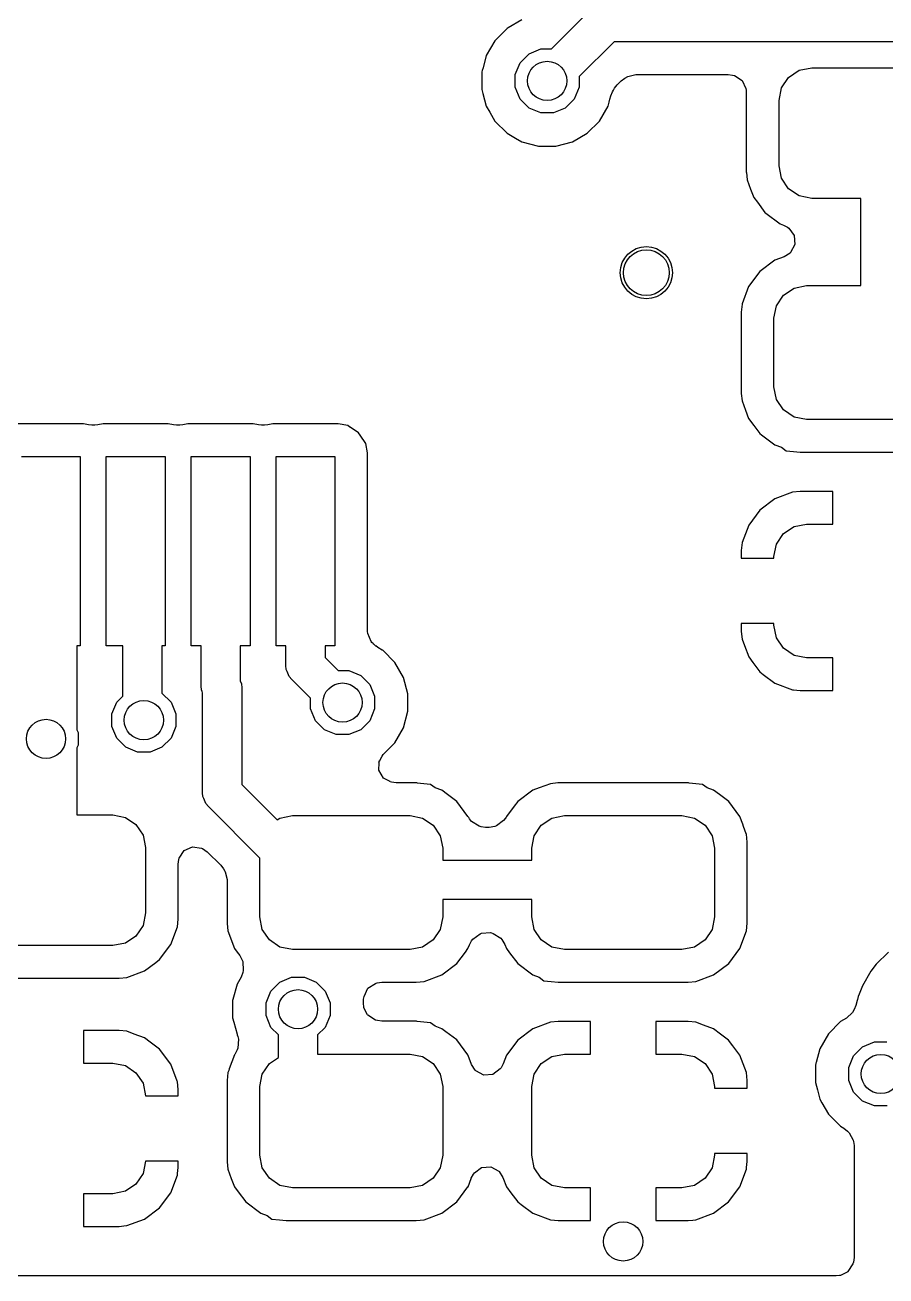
# Model space of a CAD drawing. Header units: inches. Extents: x 0.01 to 5.35, y 0.01 to 3.37.
# Drawn here: x 3.3303 to 3.5898, y 2.2255 to 2.6025 of the extents above; entities that cross this region are included whole.
import ezdxf

# ---------------------------------------------------------------- set-up
doc = ezdxf.new("R2010")
doc.units = ezdxf.units.IN
doc.header["$MEASUREMENT"] = 0
doc.layers.add('BLACK', color=250, linetype='CONTINUOUS')

msp = doc.modelspace()

# ---------------------------------------------------------------- linework, layer by layer
at = {"layer": 'BLACK', "linetype": 'CONTINUOUS'}
for p, q in [((3.48894, 2.59532), (3.50118, 2.60756)), ((3.48003, 2.60403), (3.47589, 2.60164)), ((3.47554, 2.60144), (3.47187, 2.59777)), ((3.47589, 2.60164), (3.47554, 2.60144)), ((3.47554, 2.60144), (3.47554, 2.60144)), ((3.47187, 2.59777), (3.46928, 2.59328)), ((3.47187, 2.59777), (3.47187, 2.59777)), ((3.47187, 2.59777), (3.47187, 2.59777)), ((3.48217, 2.59385), (3.48572, 2.59532)), ((3.48572, 2.59532), (3.48894, 2.59532)), ((3.5078, 2.59748), (3.49729, 2.58697)), ((3.65315, 2.59748), (3.5078, 2.59748)), ((3.46928, 2.59328), (3.4683, 2.58962)), ((3.47798, 2.58759), (3.47945, 2.59114)), ((3.47945, 2.59114), (3.48217, 2.59385)), ((3.46796, 2.58836), (3.46793, 2.58826)), ((3.46793, 2.58826), (3.46793, 2.58308)), ((3.46808, 2.58881), (3.46796, 2.58836)), ((3.4683, 2.58962), (3.46808, 2.58881)), ((3.47798, 2.58375), (3.47798, 2.58759)), ((3.49729, 2.58697), (3.49729, 2.58375)), ((3.51107, 2.58652), (3.51198, 2.58702)), ((3.51198, 2.58702), (3.51432, 2.58762)), ((3.51432, 2.58762), (3.54216, 2.58762)), ((3.54216, 2.58762), (3.54354, 2.58742)), ((3.54354, 2.58742), (3.54409, 2.58726)), ((3.54409, 2.58726), (3.5464, 2.58577)), ((3.55827, 2.58353), (3.5604, 2.58672)), ((3.5604, 2.58672), (3.5636, 2.58886)), ((3.5636, 2.58886), (3.56736, 2.58961)), ((3.56736, 2.58961), (3.60476, 2.58961)), ((3.46793, 2.58308), (3.46793, 2.58308)), ((3.46793, 2.58308), (3.46793, 2.58308)), ((3.46793, 2.58308), (3.46793, 2.58308)), ((3.46793, 2.58308), (3.46826, 2.58184)), ((3.47945, 2.5802), (3.47798, 2.58375)), ((3.49729, 2.58375), (3.49582, 2.5802)), ((3.50733, 2.58237), (3.50761, 2.58286)), ((3.50761, 2.58286), (3.50795, 2.58344)), ((3.50795, 2.58344), (3.50872, 2.58445)), ((3.50872, 2.58445), (3.50875, 2.58448)), ((3.50875, 2.58448), (3.50996, 2.58569)), ((3.50996, 2.58569), (3.51107, 2.58652)), ((3.5464, 2.58577), (3.54753, 2.58336)), ((3.54753, 2.58336), (3.54761, 2.58286)), ((3.54761, 2.58286), (3.54764, 2.58178)), ((3.55752, 2.57976), (3.55827, 2.58353)), ((3.46826, 2.58184), (3.46928, 2.57806)), ((3.48217, 2.57749), (3.47945, 2.5802)), ((3.49582, 2.5802), (3.49311, 2.57749)), ((3.5061, 2.57845), (3.50632, 2.57924)), ((3.50632, 2.57924), (3.50655, 2.58012)), ((3.50655, 2.58012), (3.50684, 2.58119)), ((3.50684, 2.58119), (3.50733, 2.58237)), ((3.54764, 2.58178), (3.54766, 2.58178)), ((3.54766, 2.58178), (3.54766, 2.58165)), ((3.54766, 2.58165), (3.54766, 2.55819)), ((3.55752, 2.56008), (3.55752, 2.57976)), ((3.46928, 2.57806), (3.47034, 2.57622)), ((3.47034, 2.57622), (3.47187, 2.57357)), ((3.48572, 2.57602), (3.48217, 2.57749)), ((3.48956, 2.57602), (3.48572, 2.57602)), ((3.49311, 2.57749), (3.48956, 2.57602)), ((3.50341, 2.57357), (3.506, 2.57806)), ((3.506, 2.57806), (3.5061, 2.57845)), ((3.47187, 2.57357), (3.47554, 2.5699)), ((3.49974, 2.5699), (3.50341, 2.57357)), ((3.47554, 2.5699), (3.47813, 2.5684)), ((3.47813, 2.5684), (3.48, 2.56733)), ((3.49524, 2.56731), (3.49974, 2.5699)), ((3.48, 2.56733), (3.48003, 2.56731)), ((3.48003, 2.56731), (3.48504, 2.56596)), ((3.48504, 2.56596), (3.48504, 2.56596)), ((3.48504, 2.56596), (3.49023, 2.56596)), ((3.49023, 2.56596), (3.49524, 2.56731)), ((3.49023, 2.56596), (3.49023, 2.56596)), ((3.54766, 2.55819), (3.54766, 2.55812)), ((3.54766, 2.55812), (3.54767, 2.55805)), ((3.54767, 2.55805), (3.54791, 2.55585)), ((3.55827, 2.55631), (3.55752, 2.56008)), ((3.54791, 2.55585), (3.54897, 2.553)), ((3.54897, 2.553), (3.54989, 2.55054)), ((3.5604, 2.55312), (3.55827, 2.55631)), ((3.5636, 2.55099), (3.5604, 2.55312)), ((3.54989, 2.55054), (3.54989, 2.55054)), ((3.54989, 2.55054), (3.55099, 2.54907)), ((3.55099, 2.54907), (3.55329, 2.546)), ((3.56736, 2.55024), (3.5636, 2.55099)), ((3.58213, 2.55024), (3.56736, 2.55024)), ((3.58213, 2.52396), (3.58213, 2.55024)), ((3.55329, 2.546), (3.55329, 2.546)), ((3.55329, 2.546), (3.55352, 2.54582)), ((3.55352, 2.54582), (3.55782, 2.54261)), ((3.55782, 2.54261), (3.55782, 2.54261)), ((3.55782, 2.54261), (3.5589, 2.5422)), ((3.5589, 2.5422), (3.56012, 2.54154)), ((3.56012, 2.54154), (3.56048, 2.54127)), ((3.56048, 2.54127), (3.56212, 2.53907)), ((3.56212, 2.53907), (3.56232, 2.53633)), ((3.561, 2.53391), (3.56086, 2.53377)), ((3.56232, 2.53633), (3.561, 2.53391)), ((3.561, 2.53391), (3.561, 2.53391)), ((3.55629, 2.53159), (3.55175, 2.52819)), ((3.55911, 2.53264), (3.55629, 2.53159)), ((3.55629, 2.53159), (3.55629, 2.53159)), ((3.55629, 2.53159), (3.55629, 2.53159)), ((3.56086, 2.53377), (3.55911, 2.53264)), ((3.55175, 2.52819), (3.54835, 2.52366)), ((3.55175, 2.52819), (3.55175, 2.52819)), ((3.54835, 2.52366), (3.54642, 2.51848)), ((3.54835, 2.52366), (3.54835, 2.52366)), ((3.54835, 2.52366), (3.54835, 2.52366)), ((3.55887, 2.52108), (3.56206, 2.52321)), ((3.56206, 2.52321), (3.56583, 2.52396)), ((3.56583, 2.52396), (3.58213, 2.52396)), ((3.55673, 2.51788), (3.55887, 2.52108)), ((3.54637, 2.51835), (3.54612, 2.516)), ((3.54612, 2.516), (3.54612, 2.516)), ((3.54612, 2.516), (3.54612, 2.49156)), ((3.54642, 2.51848), (3.54637, 2.51835)), ((3.54637, 2.51835), (3.54637, 2.51835)), ((3.54642, 2.51848), (3.54642, 2.51848)), ((3.55598, 2.51412), (3.55673, 2.51788)), ((3.55598, 2.49345), (3.55598, 2.51412)), ((3.55673, 2.48968), (3.55598, 2.49345)), ((3.54612, 2.49156), (3.54613, 2.49149)), ((3.54613, 2.49149), (3.54614, 2.49142)), ((3.54614, 2.49142), (3.54637, 2.48922)), ((3.54637, 2.48922), (3.54742, 2.48642)), ((3.55887, 2.48649), (3.55673, 2.48968)), ((3.54742, 2.48642), (3.54835, 2.48391)), ((3.56206, 2.48436), (3.55887, 2.48649)), ((3.34786, 2.48234), (3.3282, 2.48234)), ((3.3494, 2.48204), (3.34786, 2.48234)), ((3.35036, 2.48194), (3.3494, 2.48204)), ((3.3513, 2.48194), (3.35036, 2.48194)), ((3.35225, 2.48204), (3.3513, 2.48194)), ((3.35379, 2.48234), (3.35225, 2.48204)), ((3.37345, 2.48234), (3.35379, 2.48234)), ((3.37499, 2.48204), (3.37345, 2.48234)), ((3.37595, 2.48194), (3.37499, 2.48204)), ((3.37689, 2.48194), (3.37595, 2.48194)), ((3.37784, 2.48204), (3.37689, 2.48194)), ((3.37938, 2.48234), (3.37784, 2.48204)), ((3.39904, 2.48234), (3.37938, 2.48234)), ((3.40058, 2.48204), (3.39904, 2.48234)), ((3.40154, 2.48194), (3.40058, 2.48204)), ((3.40248, 2.48194), (3.40154, 2.48194)), ((3.40343, 2.48204), (3.40248, 2.48194)), ((3.40497, 2.48234), (3.40343, 2.48204)), ((3.42463, 2.48234), (3.40497, 2.48234)), ((3.42751, 2.48177), (3.42463, 2.48234)), ((3.42463, 2.48234), (3.42463, 2.48234)), ((3.42463, 2.48234), (3.42463, 2.48234)), ((3.4282, 2.48131), (3.42751, 2.48177)), ((3.42751, 2.48177), (3.42751, 2.48177)), ((3.42751, 2.48177), (3.42751, 2.48177)), ((3.42751, 2.48177), (3.42751, 2.48177)), ((3.42751, 2.48177), (3.42751, 2.48177)), ((3.42821, 2.48131), (3.4282, 2.48131)), ((3.43077, 2.47959), (3.42821, 2.48131)), ((3.54835, 2.48391), (3.54835, 2.48391)), ((3.54835, 2.48391), (3.54995, 2.48177)), ((3.54995, 2.48177), (3.55175, 2.47937)), ((3.56583, 2.48361), (3.56206, 2.48436)), ((3.60126, 2.48361), (3.56583, 2.48361)), ((3.43126, 2.47886), (3.43077, 2.47959)), ((3.43077, 2.47959), (3.43077, 2.47959)), ((3.43077, 2.47959), (3.43077, 2.47959)), ((3.43295, 2.47633), (3.43126, 2.47886)), ((3.55175, 2.47937), (3.55175, 2.47937)), ((3.55175, 2.47937), (3.55225, 2.479)), ((3.55225, 2.479), (3.55629, 2.47598)), ((3.43351, 2.47354), (3.43295, 2.47633)), ((3.43295, 2.47633), (3.43295, 2.47633)), ((3.43295, 2.47633), (3.43295, 2.47633)), ((3.43295, 2.47633), (3.43295, 2.47633)), ((3.43295, 2.47633), (3.43295, 2.47633)), ((3.43295, 2.47633), (3.43295, 2.47633)), ((3.43352, 2.47346), (3.43351, 2.47354)), ((3.55629, 2.47598), (3.55629, 2.47598)), ((3.55629, 2.47598), (3.55823, 2.47525)), ((3.55823, 2.47525), (3.55963, 2.47421)), ((3.55963, 2.47421), (3.56187, 2.47397)), ((3.56187, 2.47397), (3.56187, 2.47397)), ((3.56187, 2.47397), (3.56187, 2.47397)), ((3.56187, 2.47397), (3.56394, 2.47374)), ((3.56394, 2.47374), (3.60314, 2.47374)), ((3.32917, 2.47248), (3.34689, 2.47248)), ((3.34689, 2.47248), (3.34689, 2.41539)), ((3.35476, 2.41539), (3.35476, 2.47248)), ((3.35476, 2.47248), (3.37248, 2.47248)), ((3.37248, 2.47248), (3.37248, 2.41539)), ((3.38035, 2.41539), (3.38035, 2.47248)), ((3.38035, 2.47248), (3.39807, 2.47248)), ((3.39807, 2.47248), (3.39807, 2.41539)), ((3.40594, 2.41539), (3.40594, 2.47248)), ((3.40594, 2.47248), (3.42366, 2.47248)), ((3.42366, 2.47248), (3.42366, 2.41539)), ((3.43352, 2.44415), (3.43352, 2.47346)), ((3.5563, 2.45972), (3.55176, 2.45633)), ((3.5616, 2.4617), (3.5563, 2.45972)), ((3.5563, 2.45972), (3.5563, 2.45972)), ((3.56394, 2.46195), (3.5616, 2.4617)), ((3.5616, 2.4617), (3.5616, 2.4617)), ((3.5737, 2.46195), (3.56394, 2.46195)), ((3.5737, 2.45211), (3.5737, 2.46195)), ((3.55176, 2.45633), (3.54837, 2.4518)), ((3.55176, 2.45633), (3.55176, 2.45633)), ((3.54837, 2.4518), (3.54639, 2.4465)), ((3.54837, 2.4518), (3.54837, 2.4518)), ((3.55887, 2.44923), (3.56206, 2.45136)), ((3.56206, 2.45136), (3.56583, 2.45211)), ((3.56583, 2.45211), (3.5737, 2.45211)), ((3.55673, 2.44603), (3.55887, 2.44923)), ((3.43352, 2.41984), (3.43352, 2.44415)), ((3.54639, 2.44649), (3.54614, 2.44415)), ((3.54614, 2.44415), (3.54614, 2.44178)), ((3.54614, 2.44415), (3.54614, 2.44415)), ((3.54639, 2.4465), (3.54639, 2.44649)), ((3.55598, 2.44227), (3.55673, 2.44603)), ((3.54614, 2.44178), (3.55598, 2.44178)), ((3.55598, 2.44178), (3.55598, 2.44227)), ((3.55598, 2.42209), (3.54614, 2.42209)), ((3.54614, 2.42209), (3.54614, 2.41971)), ((3.55598, 2.4216), (3.55598, 2.42209)), ((3.55673, 2.41783), (3.55598, 2.4216)), ((3.43353, 2.41971), (3.43352, 2.41984)), ((3.43357, 2.41914), (3.43353, 2.41971)), ((3.43358, 2.41907), (3.43357, 2.41914)), ((3.43458, 2.41674), (3.43358, 2.41907)), ((3.54614, 2.41971), (3.54639, 2.41737)), ((3.54639, 2.41737), (3.54639, 2.41737)), ((3.54639, 2.41737), (3.54711, 2.41546)), ((3.55887, 2.41464), (3.55673, 2.41783)), ((3.34689, 2.41539), (3.34591, 2.41539)), ((3.34591, 2.41539), (3.34591, 2.39007)), ((3.35969, 2.41539), (3.35476, 2.41539)), ((3.35969, 2.40025), (3.35969, 2.41539)), ((3.37248, 2.41539), (3.3715, 2.41539)), ((3.3715, 2.41539), (3.3715, 2.40119)), ((3.38331, 2.41539), (3.38035, 2.41539)), ((3.38331, 2.40325), (3.38331, 2.41539)), ((3.39807, 2.41539), (3.39512, 2.41539)), ((3.39512, 2.41539), (3.39512, 2.40482)), ((3.4089, 2.41539), (3.40594, 2.41539)), ((3.4089, 2.40945), (3.4089, 2.41539)), ((3.42366, 2.41539), (3.42071, 2.41539)), ((3.42071, 2.41539), (3.42071, 2.41189)), ((3.43483, 2.41642), (3.43458, 2.41674)), ((3.43533, 2.41595), (3.43483, 2.41642)), ((3.43532, 2.41594), (3.43533, 2.41595)), ((3.43548, 2.41577), (3.43532, 2.41594)), ((3.43568, 2.41561), (3.43548, 2.41577)), ((3.43584, 2.41546), (3.43568, 2.41561)), ((3.43602, 2.41533), (3.43584, 2.41546)), ((3.43657, 2.41491), (3.43602, 2.41534)), ((3.43602, 2.41534), (3.43602, 2.41533)), ((3.43794, 2.41412), (3.43657, 2.41491)), ((3.43807, 2.41405), (3.43794, 2.41412)), ((3.44173, 2.41038), (3.43807, 2.41405)), ((3.43807, 2.41405), (3.43807, 2.41405)), ((3.54711, 2.41546), (3.54837, 2.41207)), ((3.56206, 2.41251), (3.55887, 2.41464)), ((3.40901, 2.40829), (3.4089, 2.40945)), ((3.42071, 2.41189), (3.42467, 2.40794)), ((3.44433, 2.40589), (3.44173, 2.41038)), ((3.54837, 2.41207), (3.54837, 2.41207)), ((3.54837, 2.41207), (3.54963, 2.41038)), ((3.54963, 2.41038), (3.55176, 2.40754)), ((3.56583, 2.41176), (3.56206, 2.41251)), ((3.5737, 2.41176), (3.56583, 2.41176)), ((3.5737, 2.40191), (3.5737, 2.41176)), ((3.40927, 2.40768), (3.40901, 2.40829)), ((3.40989, 2.40616), (3.40927, 2.40768)), ((3.41063, 2.40527), (3.40989, 2.40616)), ((3.42467, 2.40794), (3.42789, 2.40794)), ((3.42789, 2.40794), (3.43144, 2.40647)), ((3.43144, 2.40647), (3.43415, 2.40375)), ((3.44567, 2.40088), (3.44433, 2.40589)), ((3.55176, 2.40754), (3.55176, 2.40754)), ((3.55176, 2.40754), (3.55276, 2.40679)), ((3.55276, 2.40679), (3.5563, 2.40414)), ((3.38342, 2.4021), (3.38331, 2.40325)), ((3.38362, 2.40162), (3.38342, 2.4021)), ((3.39512, 2.40482), (3.39549, 2.40392)), ((3.39549, 2.40392), (3.3956, 2.40277)), ((3.3956, 2.40277), (3.3956, 2.37356)), ((3.41631, 2.39958), (3.41063, 2.40527)), ((3.43415, 2.40375), (3.43562, 2.4002)), ((3.5563, 2.40414), (3.5563, 2.40414)), ((3.5563, 2.40414), (3.5616, 2.40217)), ((3.5616, 2.40217), (3.5616, 2.40217)), ((3.5616, 2.40217), (3.56187, 2.40214)), ((3.56187, 2.40214), (3.56394, 2.40191)), ((3.56394, 2.40191), (3.56394, 2.40191)), ((3.56394, 2.40191), (3.56394, 2.40191)), ((3.56394, 2.40191), (3.5737, 2.40191)), ((3.35642, 2.3949), (3.35789, 2.39845)), ((3.35789, 2.39845), (3.35969, 2.40025)), ((3.3715, 2.40119), (3.37154, 2.40117)), ((3.37154, 2.40117), (3.37426, 2.39845)), ((3.37426, 2.39845), (3.37573, 2.3949)), ((3.38379, 2.4012), (3.38362, 2.40162)), ((3.38379, 2.37111), (3.38379, 2.4012)), ((3.41631, 2.39636), (3.41631, 2.39958)), ((3.43562, 2.4002), (3.43562, 2.39636)), ((3.44567, 2.39569), (3.44567, 2.40088)), ((3.35642, 2.39106), (3.35642, 2.3949)), ((3.37573, 2.3949), (3.37573, 2.39106)), ((3.41778, 2.39281), (3.41631, 2.39636)), ((3.43562, 2.39636), (3.43415, 2.39281)), ((3.44433, 2.39068), (3.44567, 2.39569)), ((3.35789, 2.38751), (3.35642, 2.39106)), ((3.37573, 2.39106), (3.37426, 2.38751)), ((3.4205, 2.3901), (3.41778, 2.39281)), ((3.43415, 2.39281), (3.43144, 2.3901)), ((3.44173, 2.38618), (3.44433, 2.39068)), ((3.34591, 2.39007), (3.34624, 2.38925)), ((3.34624, 2.38925), (3.34624, 2.38541)), ((3.36061, 2.3848), (3.35789, 2.38751)), ((3.37426, 2.38751), (3.37154, 2.3848)), ((3.42405, 2.38863), (3.4205, 2.3901)), ((3.42789, 2.38863), (3.42405, 2.38863)), ((3.43144, 2.3901), (3.42789, 2.38863)), ((3.34624, 2.38541), (3.34591, 2.3846)), ((3.34591, 2.3846), (3.34591, 2.36441)), ((3.36415, 2.38333), (3.36061, 2.3848)), ((3.368, 2.38333), (3.36415, 2.38333)), ((3.37154, 2.3848), (3.368, 2.38333)), ((3.43822, 2.38267), (3.44132, 2.38576)), ((3.44132, 2.38576), (3.44149, 2.38594)), ((3.44149, 2.38594), (3.44173, 2.38618)), ((3.43689, 2.38019), (3.4369, 2.38025)), ((3.43699, 2.38017), (3.43689, 2.38019)), ((3.4369, 2.38025), (3.437, 2.38043)), ((3.43691, 2.37788), (3.43699, 2.38017)), ((3.437, 2.38043), (3.437, 2.38063)), ((3.437, 2.38063), (3.43701, 2.38063)), ((3.43701, 2.38063), (3.43703, 2.38069)), ((3.43703, 2.38069), (3.43712, 2.38066)), ((3.43712, 2.38066), (3.43795, 2.38218)), ((3.43795, 2.38218), (3.43822, 2.38267)), ((3.43831, 2.37552), (3.43691, 2.37788)), ((3.44035, 2.37449), (3.43831, 2.37552)), ((3.3956, 2.37356), (3.40626, 2.3629)), ((3.44032, 2.37439), (3.44035, 2.37449)), ((3.44074, 2.37427), (3.44032, 2.37439)), ((3.44211, 2.37407), (3.44074, 2.37427)), ((3.44818, 2.37407), (3.44211, 2.37407)), ((3.44841, 2.37407), (3.44818, 2.37407)), ((3.44818, 2.37407), (3.44818, 2.37407)), ((3.44818, 2.37407), (3.44818, 2.37407)), ((3.44849, 2.37404), (3.44841, 2.37407)), ((3.4525, 2.37361), (3.44849, 2.37404)), ((3.45389, 2.37257), (3.4525, 2.37361)), ((3.45584, 2.37184), (3.45389, 2.37257)), ((3.45757, 2.37055), (3.45584, 2.37184)), ((3.45584, 2.37184), (3.45584, 2.37184)), ((3.45584, 2.37184), (3.45584, 2.37184)), ((3.45584, 2.37184), (3.45584, 2.37184)), ((3.48329, 2.37184), (3.47875, 2.36845)), ((3.48523, 2.37257), (3.48329, 2.37184)), ((3.48329, 2.37184), (3.48329, 2.37184)), ((3.4886, 2.37382), (3.48523, 2.37257)), ((3.4908, 2.37406), (3.4886, 2.37382)), ((3.49087, 2.37407), (3.4908, 2.37406)), ((3.49094, 2.37407), (3.49087, 2.37407)), ((3.53014, 2.37407), (3.49094, 2.37407)), ((3.49094, 2.37407), (3.49094, 2.37407)), ((3.53026, 2.37407), (3.53014, 2.37407)), ((3.53014, 2.37407), (3.53014, 2.37407)), ((3.53014, 2.37407), (3.53014, 2.37407)), ((3.53045, 2.37404), (3.53026, 2.37407)), ((3.53446, 2.37361), (3.53045, 2.37404)), ((3.53585, 2.37257), (3.53446, 2.37361)), ((3.5378, 2.37184), (3.53585, 2.37257)), ((3.53953, 2.37055), (3.5378, 2.37184)), ((3.5378, 2.37184), (3.5378, 2.37184)), ((3.5378, 2.37184), (3.5378, 2.37184)), ((3.5378, 2.37184), (3.5378, 2.37184)), ((3.3839, 2.36996), (3.38379, 2.37111)), ((3.38413, 2.36942), (3.3839, 2.36996)), ((3.38479, 2.36783), (3.38413, 2.36942)), ((3.46038, 2.36845), (3.45757, 2.37055)), ((3.46377, 2.36391), (3.46038, 2.36845)), ((3.46038, 2.36845), (3.46038, 2.36845)), ((3.46038, 2.36845), (3.46038, 2.36845)), ((3.46038, 2.36845), (3.46038, 2.36845)), ((3.47875, 2.36845), (3.47773, 2.36709)), ((3.47875, 2.36845), (3.47875, 2.36845)), ((3.47875, 2.36845), (3.47875, 2.36845)), ((3.54234, 2.36845), (3.53953, 2.37055)), ((3.54573, 2.36391), (3.54234, 2.36845)), ((3.54234, 2.36845), (3.54234, 2.36845)), ((3.54234, 2.36845), (3.54234, 2.36845)), ((3.54234, 2.36845), (3.54234, 2.36845)), ((3.34591, 2.36441), (3.35673, 2.36441)), ((3.35673, 2.36441), (3.3605, 2.36366)), ((3.38552, 2.36693), (3.38479, 2.36783)), ((3.40102, 2.35143), (3.38552, 2.36693)), ((3.4071, 2.36346), (3.41087, 2.36421)), ((3.41087, 2.36421), (3.4463, 2.36421)), ((3.4463, 2.36421), (3.45007, 2.36346)), ((3.47773, 2.36709), (3.47535, 2.36391)), ((3.48906, 2.36346), (3.49283, 2.36421)), ((3.49283, 2.36421), (3.52826, 2.36421)), ((3.52826, 2.36421), (3.53203, 2.36346)), ((3.3605, 2.36366), (3.36369, 2.36153)), ((3.36369, 2.36153), (3.36583, 2.35833)), ((3.40626, 2.3629), (3.4071, 2.36346)), ((3.45007, 2.36346), (3.45326, 2.36133)), ((3.45326, 2.36133), (3.45539, 2.35814)), ((3.46398, 2.36364), (3.46377, 2.36391)), ((3.46377, 2.36391), (3.46377, 2.36391)), ((3.46398, 2.36363), (3.46398, 2.36364)), ((3.46425, 2.36328), (3.46398, 2.36363)), ((3.46426, 2.36329), (3.46425, 2.36328)), ((3.46453, 2.3628), (3.46426, 2.36329)), ((3.46481, 2.36248), (3.46453, 2.3628)), ((3.46712, 2.361), (3.46481, 2.36248)), ((3.46771, 2.36082), (3.46712, 2.361)), ((3.46909, 2.36063), (3.46771, 2.36082)), ((3.47017, 2.36063), (3.46909, 2.36063)), ((3.47188, 2.36093), (3.47017, 2.36063)), ((3.47232, 2.3611), (3.47188, 2.36093)), ((3.47452, 2.36275), (3.47232, 2.3611)), ((3.47503, 2.36342), (3.47452, 2.36275)), ((3.47528, 2.36378), (3.47503, 2.36342)), ((3.47535, 2.36391), (3.47528, 2.36378)), ((3.48373, 2.35814), (3.48587, 2.36133)), ((3.48587, 2.36133), (3.48906, 2.36346)), ((3.53203, 2.36346), (3.53522, 2.36133)), ((3.53522, 2.36133), (3.53735, 2.35814)), ((3.54659, 2.3616), (3.54573, 2.36391)), ((3.54573, 2.36391), (3.54573, 2.36391)), ((3.54684, 2.36093), (3.54659, 2.3616)), ((3.54766, 2.35873), (3.54684, 2.36093)), ((3.36583, 2.35833), (3.36657, 2.35457)), ((3.45539, 2.35814), (3.45614, 2.35437)), ((3.48298, 2.35437), (3.48373, 2.35814)), ((3.53735, 2.35814), (3.5381, 2.35437)), ((3.54767, 2.35873), (3.54766, 2.35873)), ((3.54771, 2.3586), (3.54767, 2.35873)), ((3.54767, 2.35873), (3.54767, 2.35873)), ((3.54796, 2.35625), (3.54771, 2.3586)), ((3.54771, 2.3586), (3.54771, 2.3586)), ((3.36657, 2.35457), (3.36657, 2.33488)), ((3.37676, 2.35139), (3.37825, 2.3537)), ((3.37825, 2.3537), (3.38075, 2.35484)), ((3.38075, 2.35484), (3.38347, 2.35445)), ((3.38347, 2.35445), (3.38375, 2.35433)), ((3.38375, 2.35433), (3.38517, 2.35334)), ((3.38517, 2.35334), (3.38924, 2.34927)), ((3.45614, 2.35437), (3.45614, 2.35076)), ((3.48298, 2.35076), (3.48298, 2.35437)), ((3.5381, 2.35437), (3.5381, 2.3337)), ((3.54796, 2.33182), (3.54796, 2.35625)), ((3.37644, 2.34958), (3.37663, 2.35096)), ((3.37644, 2.333), (3.37644, 2.34958)), ((3.37663, 2.35096), (3.37676, 2.35139)), ((3.38924, 2.34927), (3.39007, 2.34816)), ((3.40102, 2.3337), (3.40102, 2.35143)), ((3.45614, 2.35076), (3.48298, 2.35076)), ((3.39007, 2.34816), (3.39045, 2.34746)), ((3.39045, 2.34746), (3.39056, 2.34725)), ((3.39056, 2.34725), (3.39116, 2.34491)), ((3.39116, 2.34491), (3.39116, 2.33182)), ((3.48298, 2.33895), (3.45614, 2.33895)), ((3.45614, 2.33895), (3.45614, 2.3337)), ((3.48298, 2.3337), (3.48298, 2.33895)), ((3.36657, 2.33488), (3.36583, 2.33112)), ((3.36583, 2.33112), (3.36369, 2.32792)), ((3.3742, 2.32534), (3.37618, 2.33065)), ((3.37618, 2.33065), (3.37644, 2.333)), ((3.39116, 2.33182), (3.39116, 2.33179)), ((3.39116, 2.33179), (3.39117, 2.33173)), ((3.39117, 2.33173), (3.39141, 2.32947)), ((3.40177, 2.32993), (3.40102, 2.3337)), ((3.45614, 2.3337), (3.45539, 2.32993)), ((3.48373, 2.32993), (3.48298, 2.3337)), ((3.5381, 2.3337), (3.53735, 2.32993)), ((3.54771, 2.32947), (3.54796, 2.33182)), ((3.36369, 2.32792), (3.3605, 2.32579)), ((3.39141, 2.32947), (3.39141, 2.32947)), ((3.39141, 2.32947), (3.39339, 2.32416)), ((3.40391, 2.32674), (3.40177, 2.32993)), ((3.4071, 2.32461), (3.40391, 2.32674)), ((3.45326, 2.32674), (3.45007, 2.32461)), ((3.45539, 2.32993), (3.45326, 2.32674)), ((3.46418, 2.32526), (3.46485, 2.32648)), ((3.46485, 2.32648), (3.46522, 2.32697)), ((3.46522, 2.32697), (3.46742, 2.32862)), ((3.46742, 2.32862), (3.4678, 2.32876)), ((3.4678, 2.32876), (3.47054, 2.32896)), ((3.47054, 2.32896), (3.47088, 2.32887)), ((3.47088, 2.32887), (3.47139, 2.32872)), ((3.47139, 2.32872), (3.4737, 2.32723)), ((3.4737, 2.32723), (3.47401, 2.32688)), ((3.47401, 2.32688), (3.4749, 2.32538)), ((3.48587, 2.32674), (3.48373, 2.32993)), ((3.48906, 2.32461), (3.48587, 2.32674)), ((3.53522, 2.32674), (3.53203, 2.32461)), ((3.53735, 2.32993), (3.53522, 2.32674)), ((3.54573, 2.32416), (3.54771, 2.32947)), ((3.35673, 2.32504), (3.31933, 2.32504)), ((3.3605, 2.32579), (3.35673, 2.32504)), ((3.37081, 2.32081), (3.3742, 2.32534)), ((3.39339, 2.32416), (3.39339, 2.32416)), ((3.39339, 2.32416), (3.39339, 2.32416)), ((3.39339, 2.32416), (3.39419, 2.3231)), ((3.39419, 2.3231), (3.39497, 2.32205)), ((3.41087, 2.32386), (3.4071, 2.32461)), ((3.4463, 2.32386), (3.41087, 2.32386)), ((3.45007, 2.32461), (3.4463, 2.32386)), ((3.46038, 2.31962), (3.46298, 2.3231)), ((3.46298, 2.3231), (3.46377, 2.32416)), ((3.46377, 2.32416), (3.46418, 2.32526)), ((3.46377, 2.32416), (3.46377, 2.32416)), ((3.46377, 2.32416), (3.46377, 2.32416)), ((3.4749, 2.32538), (3.47491, 2.32534)), ((3.47491, 2.32534), (3.47535, 2.32416)), ((3.47535, 2.32416), (3.47535, 2.32416)), ((3.47535, 2.32416), (3.47535, 2.32416)), ((3.47535, 2.32416), (3.47535, 2.32416)), ((3.47535, 2.32416), (3.47632, 2.32287)), ((3.47632, 2.32287), (3.47875, 2.31962)), ((3.49283, 2.32386), (3.48906, 2.32461)), ((3.52826, 2.32386), (3.49283, 2.32386)), ((3.53203, 2.32461), (3.52826, 2.32386)), ((3.54234, 2.31962), (3.54573, 2.32416)), ((3.59048, 2.3231), (3.58682, 2.31944)), ((3.36627, 2.31741), (3.36965, 2.31994)), ((3.36965, 2.31994), (3.37081, 2.32081)), ((3.39497, 2.32205), (3.39564, 2.32083)), ((3.39564, 2.32083), (3.39586, 2.32025)), ((3.39586, 2.32025), (3.39605, 2.31751)), ((3.45584, 2.31623), (3.46038, 2.31962)), ((3.47875, 2.31962), (3.47875, 2.31962)), ((3.47875, 2.31962), (3.47875, 2.31962)), ((3.47875, 2.31962), (3.48329, 2.31623)), ((3.5378, 2.31623), (3.54234, 2.31962)), ((3.58682, 2.31944), (3.58522, 2.31735)), ((3.58682, 2.31944), (3.58682, 2.31944)), ((3.58682, 2.31944), (3.58682, 2.31944)), ((3.31745, 2.31518), (3.35862, 2.31518)), ((3.35862, 2.31518), (3.36096, 2.31543)), ((3.36096, 2.31543), (3.36627, 2.31741)), ((3.36627, 2.31741), (3.36627, 2.31741)), ((3.36627, 2.31741), (3.36627, 2.31741)), ((3.39539, 2.31556), (3.39418, 2.31346)), ((3.39593, 2.31696), (3.39539, 2.31556)), ((3.39605, 2.31751), (3.39593, 2.31696)), ((3.40708, 2.31404), (3.41062, 2.31551)), ((3.41062, 2.31551), (3.41446, 2.31551)), ((3.41446, 2.31551), (3.41801, 2.31404)), ((3.45053, 2.31425), (3.45584, 2.31623)), ((3.48329, 2.31623), (3.48329, 2.31623)), ((3.48329, 2.31623), (3.48523, 2.3155)), ((3.48523, 2.3155), (3.48663, 2.31446)), ((3.53249, 2.31425), (3.5378, 2.31623)), ((3.58522, 2.31735), (3.58263, 2.31286)), ((3.58522, 2.31735), (3.58522, 2.31735)), ((3.58522, 2.31735), (3.58522, 2.31735)), ((3.39418, 2.31346), (3.39292, 2.30877)), ((3.40436, 2.31133), (3.40708, 2.31404)), ((3.41801, 2.31404), (3.42073, 2.31133)), ((3.43244, 2.30972), (3.43361, 2.31221)), ((3.43361, 2.31221), (3.43591, 2.31366)), ((3.43591, 2.31366), (3.4361, 2.31371)), ((3.4361, 2.31371), (3.43642, 2.31381)), ((3.43642, 2.31381), (3.43777, 2.314)), ((3.43777, 2.314), (3.44818, 2.314)), ((3.44818, 2.314), (3.45053, 2.31425)), ((3.44818, 2.314), (3.44818, 2.314)), ((3.48663, 2.31446), (3.48887, 2.31422)), ((3.48887, 2.31422), (3.48887, 2.31422)), ((3.48887, 2.31422), (3.48887, 2.31422)), ((3.48887, 2.31422), (3.49094, 2.314)), ((3.49094, 2.314), (3.53014, 2.314)), ((3.53014, 2.314), (3.53249, 2.31425)), ((3.58263, 2.31286), (3.58163, 2.31044)), ((3.39292, 2.30877), (3.39284, 2.30845)), ((3.39284, 2.30845), (3.39284, 2.30845)), ((3.39284, 2.30845), (3.39284, 2.30326)), ((3.39292, 2.30877), (3.39292, 2.30877)), ((3.40289, 2.30778), (3.40436, 2.31133)), ((3.40289, 2.30394), (3.40289, 2.30778)), ((3.42073, 2.31133), (3.4222, 2.30778)), ((3.4222, 2.30778), (3.4222, 2.30394)), ((3.43225, 2.30812), (3.43231, 2.30887)), ((3.43225, 2.30763), (3.43225, 2.30812)), ((3.43236, 2.30659), (3.43225, 2.30763)), ((3.43231, 2.30887), (3.43244, 2.30972)), ((3.58109, 2.30844), (3.5807, 2.307)), ((3.58118, 2.30877), (3.58109, 2.30844)), ((3.58142, 2.30966), (3.58118, 2.30877)), ((3.58163, 2.31044), (3.58142, 2.30966)), ((3.40436, 2.30039), (3.40289, 2.30394)), ((3.4222, 2.30394), (3.42073, 2.30039)), ((3.43242, 2.3063), (3.43236, 2.30659)), ((3.43351, 2.30414), (3.43242, 2.3063)), ((3.43355, 2.30408), (3.43351, 2.30414)), ((3.43587, 2.3026), (3.43355, 2.30408)), ((3.57962, 2.30484), (3.57789, 2.30315)), ((3.58016, 2.30573), (3.57962, 2.30484)), ((3.5807, 2.307), (3.58016, 2.30573)), ((3.39284, 2.30326), (3.39318, 2.30199)), ((3.39318, 2.30199), (3.39416, 2.29832)), ((3.40664, 2.29811), (3.40436, 2.30039)), ((3.42073, 2.30039), (3.41845, 2.29811)), ((3.43646, 2.30242), (3.43587, 2.3026)), ((3.43783, 2.30222), (3.43646, 2.30242)), ((3.44818, 2.30222), (3.43783, 2.30222)), ((3.4483, 2.30222), (3.44818, 2.30222)), ((3.44818, 2.30222), (3.44818, 2.30222)), ((3.44818, 2.30222), (3.44818, 2.30222)), ((3.44849, 2.30219), (3.4483, 2.30222)), ((3.4525, 2.30176), (3.44849, 2.30219)), ((3.45389, 2.30072), (3.4525, 2.30176)), ((3.45584, 2.29999), (3.45389, 2.30072)), ((3.4886, 2.30195), (3.4833, 2.29997)), ((3.49094, 2.3022), (3.4886, 2.30195)), ((3.4886, 2.30195), (3.4886, 2.30195)), ((3.5007, 2.3022), (3.49094, 2.3022)), ((3.5007, 2.29236), (3.5007, 2.3022)), ((3.53014, 2.3022), (3.52039, 2.3022)), ((3.52039, 2.3022), (3.52039, 2.29236)), ((3.53249, 2.30195), (3.53014, 2.3022)), ((3.53014, 2.3022), (3.53014, 2.3022)), ((3.53476, 2.3011), (3.53249, 2.30195)), ((3.53249, 2.30195), (3.53249, 2.30195)), ((3.53779, 2.29997), (3.53476, 2.3011)), ((3.57608, 2.30211), (3.57242, 2.29844)), ((3.57609, 2.30211), (3.57608, 2.30211)), ((3.57608, 2.30211), (3.57608, 2.30211)), ((3.57789, 2.30315), (3.57609, 2.30211)), ((3.35862, 2.29945), (3.34787, 2.29945)), ((3.34787, 2.29945), (3.34787, 2.28961)), ((3.36096, 2.2992), (3.35862, 2.29945)), ((3.35862, 2.29945), (3.35862, 2.29945)), ((3.36315, 2.29838), (3.36096, 2.2992)), ((3.36096, 2.2992), (3.36096, 2.2992)), ((3.36626, 2.29722), (3.36315, 2.29838)), ((3.36798, 2.29594), (3.36626, 2.29722)), ((3.36626, 2.29722), (3.36626, 2.29722)), ((3.39416, 2.29832), (3.39416, 2.29832)), ((3.39416, 2.29832), (3.39418, 2.29825)), ((3.39418, 2.29825), (3.39423, 2.29811)), ((3.39423, 2.29811), (3.39422, 2.29811)), ((3.39422, 2.29811), (3.39436, 2.29767)), ((3.39436, 2.29767), (3.39456, 2.29686)), ((3.39456, 2.29686), (3.39443, 2.29411)), ((3.40664, 2.2913), (3.40664, 2.29811)), ((3.41845, 2.29811), (3.41845, 2.29236)), ((3.45714, 2.29902), (3.45584, 2.29999)), ((3.45584, 2.29999), (3.45584, 2.29999)), ((3.45584, 2.29999), (3.45584, 2.29999)), ((3.45584, 2.29999), (3.45584, 2.29999)), ((3.46038, 2.2966), (3.45714, 2.29902)), ((3.46377, 2.29206), (3.46038, 2.2966)), ((3.46038, 2.2966), (3.46038, 2.2966)), ((3.46038, 2.2966), (3.46038, 2.2966)), ((3.47876, 2.29658), (3.47537, 2.29205)), ((3.4833, 2.29997), (3.47876, 2.29658)), ((3.47876, 2.29658), (3.47876, 2.29658)), ((3.4833, 2.29997), (3.4833, 2.29997)), ((3.53992, 2.29838), (3.53779, 2.29997)), ((3.53779, 2.29997), (3.53779, 2.29997)), ((3.54232, 2.29658), (3.53992, 2.29838)), ((3.54362, 2.29484), (3.54232, 2.29658)), ((3.54232, 2.29658), (3.54232, 2.29658)), ((3.57242, 2.29844), (3.56982, 2.29395)), ((3.57242, 2.29844), (3.57242, 2.29844)), ((3.57242, 2.29844), (3.57242, 2.29844)), ((3.37079, 2.29383), (3.36798, 2.29594)), ((3.37419, 2.2893), (3.37079, 2.29383)), ((3.37079, 2.29383), (3.37079, 2.29383)), ((3.37079, 2.29383), (3.37079, 2.29383)), ((3.39424, 2.29358), (3.39354, 2.29225)), ((3.39443, 2.29411), (3.39424, 2.29358)), ((3.54571, 2.29205), (3.54362, 2.29484)), ((3.56982, 2.29395), (3.56872, 2.28983)), ((3.56982, 2.29395), (3.56982, 2.29395)), ((3.56982, 2.29395), (3.56982, 2.29395)), ((3.56982, 2.29395), (3.56982, 2.29395)), ((3.58, 2.29181), (3.58272, 2.29453)), ((3.58272, 2.29453), (3.58626, 2.296)), ((3.58626, 2.296), (3.59, 2.296)), ((3.34787, 2.28961), (3.35673, 2.28961)), ((3.35673, 2.28961), (3.3605, 2.28886)), ((3.3605, 2.28886), (3.36369, 2.28672)), ((3.37419, 2.28929), (3.37419, 2.2893)), ((3.37609, 2.28418), (3.37419, 2.28929)), ((3.39339, 2.29206), (3.39183, 2.28786)), ((3.39354, 2.29225), (3.39339, 2.29206)), ((3.39339, 2.29206), (3.39339, 2.29206)), ((3.40177, 2.28629), (3.40391, 2.28948)), ((3.40391, 2.28948), (3.40664, 2.2913)), ((3.41845, 2.29236), (3.4463, 2.29236)), ((3.4463, 2.29236), (3.45007, 2.29161)), ((3.45007, 2.29161), (3.45326, 2.28948)), ((3.45326, 2.28948), (3.45539, 2.28629)), ((3.46413, 2.29111), (3.46377, 2.29206)), ((3.46377, 2.29206), (3.46377, 2.29206)), ((3.46377, 2.29206), (3.46377, 2.29206)), ((3.46483, 2.28921), (3.46413, 2.29111)), ((3.46596, 2.28747), (3.46483, 2.28921)), ((3.47439, 2.28943), (3.47373, 2.28821)), ((3.47537, 2.29205), (3.47439, 2.28943)), ((3.47537, 2.29205), (3.47537, 2.29205)), ((3.47537, 2.29205), (3.47537, 2.29205)), ((3.48373, 2.28629), (3.48587, 2.28948)), ((3.48587, 2.28948), (3.48906, 2.29161)), ((3.48906, 2.29161), (3.49283, 2.29236)), ((3.49283, 2.29236), (3.5007, 2.29236)), ((3.52039, 2.29236), (3.52826, 2.29236)), ((3.52826, 2.29236), (3.53203, 2.29161)), ((3.53203, 2.29161), (3.53522, 2.28948)), ((3.53522, 2.28948), (3.53735, 2.28629)), ((3.54769, 2.28675), (3.54571, 2.29205)), ((3.54571, 2.29205), (3.54571, 2.29205)), ((3.56865, 2.28957), (3.56848, 2.28894)), ((3.56848, 2.28894), (3.56848, 2.28375)), ((3.56872, 2.28983), (3.56865, 2.28957)), ((3.57853, 2.28826), (3.58, 2.29181)), ((3.36369, 2.28672), (3.36583, 2.28353)), ((3.39141, 2.28675), (3.39116, 2.2844)), ((3.39156, 2.28716), (3.39141, 2.28675)), ((3.39164, 2.28736), (3.39156, 2.28716)), ((3.39183, 2.28786), (3.39164, 2.28736)), ((3.40102, 2.28252), (3.40177, 2.28629)), ((3.45539, 2.28629), (3.45614, 2.28252)), ((3.4661, 2.28732), (3.46596, 2.28747)), ((3.46851, 2.28601), (3.4661, 2.28732)), ((3.47126, 2.2862), (3.46851, 2.28601)), ((3.47346, 2.28785), (3.47126, 2.2862)), ((3.47373, 2.28821), (3.47346, 2.28785)), ((3.48298, 2.28252), (3.48373, 2.28629)), ((3.53735, 2.28629), (3.5381, 2.28252)), ((3.54794, 2.2844), (3.54769, 2.28675)), ((3.54769, 2.28675), (3.54769, 2.28675)), ((3.54769, 2.28675), (3.54769, 2.28675)), ((3.57853, 2.28442), (3.57853, 2.28826)), ((3.36583, 2.28353), (3.36657, 2.27976)), ((3.37617, 2.28399), (3.37609, 2.28418)), ((3.37642, 2.28165), (3.37617, 2.28399)), ((3.37617, 2.28399), (3.37617, 2.28399)), ((3.37642, 2.27976), (3.37642, 2.28165)), ((3.37642, 2.28165), (3.37642, 2.28165)), ((3.37642, 2.28165), (3.37642, 2.28165)), ((3.39116, 2.2844), (3.39116, 2.2844)), ((3.39116, 2.2844), (3.39116, 2.25997)), ((3.40102, 2.26185), (3.40102, 2.28252)), ((3.45614, 2.28252), (3.45614, 2.26185)), ((3.48298, 2.26185), (3.48298, 2.28252)), ((3.5381, 2.28252), (3.5381, 2.28203)), ((3.5381, 2.28203), (3.54794, 2.28203)), ((3.54794, 2.28203), (3.54794, 2.2844)), ((3.54794, 2.2844), (3.54794, 2.2844)), ((3.54794, 2.2844), (3.54794, 2.2844)), ((3.56848, 2.28375), (3.56907, 2.28156)), ((3.56907, 2.28156), (3.56907, 2.28156)), ((3.56907, 2.28156), (3.56907, 2.28156)), ((3.56907, 2.28156), (3.56971, 2.27917)), ((3.58, 2.28088), (3.57853, 2.28442)), ((3.36657, 2.27976), (3.37642, 2.27976)), ((3.56971, 2.27917), (3.56982, 2.27874)), ((3.56982, 2.27874), (3.57043, 2.27768)), ((3.57043, 2.27768), (3.57043, 2.27768)), ((3.57043, 2.27768), (3.57242, 2.27424)), ((3.58272, 2.27816), (3.58, 2.28088)), ((3.58626, 2.27669), (3.58272, 2.27816)), ((3.57242, 2.27424), (3.57608, 2.27058)), ((3.5901, 2.27669), (3.58626, 2.27669)), ((3.57608, 2.27058), (3.57709, 2.27)), ((3.57709, 2.27), (3.57818, 2.26914)), ((3.57818, 2.26914), (3.57869, 2.2686)), ((3.57869, 2.2686), (3.5799, 2.26638)), ((3.5799, 2.26638), (3.58, 2.26598)), ((3.58, 2.26598), (3.58014, 2.26483)), ((3.58014, 2.26483), (3.58014, 2.23104)), ((3.36657, 2.26008), (3.36583, 2.25631)), ((3.37642, 2.26008), (3.36657, 2.26008)), ((3.37642, 2.2582), (3.37642, 2.26008)), ((3.39116, 2.25997), (3.39117, 2.25989)), ((3.39117, 2.25989), (3.39118, 2.25982)), ((3.39118, 2.25982), (3.39141, 2.25762)), ((3.40177, 2.25808), (3.40102, 2.26185)), ((3.45614, 2.26185), (3.45539, 2.25808)), ((3.48373, 2.25808), (3.48298, 2.26185)), ((3.5381, 2.26185), (3.53735, 2.25808)), ((3.54794, 2.26234), (3.5381, 2.26234)), ((3.5381, 2.26234), (3.5381, 2.26185)), ((3.54775, 2.2582), (3.54794, 2.25997)), ((3.54794, 2.25997), (3.54794, 2.26234)), ((3.54794, 2.25997), (3.54794, 2.25997)), ((3.36583, 2.25631), (3.36369, 2.25312)), ((3.37419, 2.25055), (3.37617, 2.25585)), ((3.37617, 2.25585), (3.37618, 2.25599)), ((3.37617, 2.25585), (3.37617, 2.25585)), ((3.37617, 2.25585), (3.37617, 2.25585)), ((3.37617, 2.25585), (3.37617, 2.25585)), ((3.37618, 2.25599), (3.37622, 2.25639)), ((3.37622, 2.25639), (3.37642, 2.25819)), ((3.37642, 2.25819), (3.37642, 2.2582)), ((3.39141, 2.25762), (3.39244, 2.25488)), ((3.39244, 2.25488), (3.39339, 2.25231)), ((3.40391, 2.25489), (3.40177, 2.25808)), ((3.4071, 2.25276), (3.40391, 2.25489)), ((3.45326, 2.25489), (3.45007, 2.25276)), ((3.45539, 2.25808), (3.45326, 2.25489)), ((3.46378, 2.25232), (3.46473, 2.25488)), ((3.46473, 2.25489), (3.46475, 2.25494)), ((3.46473, 2.25488), (3.46473, 2.25489)), ((3.46475, 2.25494), (3.46542, 2.25616)), ((3.46542, 2.25616), (3.46569, 2.25652)), ((3.46569, 2.25652), (3.46789, 2.25817)), ((3.46789, 2.25817), (3.47063, 2.25837)), ((3.47063, 2.25837), (3.47305, 2.25705)), ((3.47305, 2.25705), (3.47319, 2.2569)), ((3.47319, 2.2569), (3.47431, 2.25516)), ((3.47431, 2.25516), (3.47537, 2.25232)), ((3.48587, 2.25489), (3.48373, 2.25808)), ((3.48906, 2.25276), (3.48587, 2.25489)), ((3.53522, 2.25489), (3.53203, 2.25276)), ((3.53735, 2.25808), (3.53522, 2.25489)), ((3.54571, 2.25232), (3.54769, 2.25762)), ((3.54769, 2.25762), (3.54775, 2.2582)), ((3.54769, 2.25762), (3.54769, 2.25762)), ((3.36369, 2.25312), (3.3605, 2.25099)), ((3.39339, 2.25231), (3.39339, 2.25231)), ((3.39339, 2.25231), (3.39448, 2.25086)), ((3.41087, 2.25201), (3.4071, 2.25276)), ((3.4463, 2.25201), (3.41087, 2.25201)), ((3.45007, 2.25276), (3.4463, 2.25201)), ((3.46038, 2.24777), (3.46377, 2.25231)), ((3.46377, 2.25231), (3.46378, 2.25232)), ((3.46378, 2.25232), (3.46378, 2.25232)), ((3.46378, 2.25232), (3.46378, 2.25232)), ((3.47537, 2.25232), (3.47537, 2.25232)), ((3.47537, 2.25232), (3.4767, 2.25055)), ((3.49283, 2.25201), (3.48906, 2.25276)), ((3.5007, 2.25201), (3.49283, 2.25201)), ((3.5007, 2.24217), (3.5007, 2.25201)), ((3.52826, 2.25201), (3.52039, 2.25201)), ((3.52039, 2.25201), (3.52039, 2.24217)), ((3.53203, 2.25276), (3.52826, 2.25201)), ((3.54232, 2.24779), (3.54571, 2.25232)), ((3.54571, 2.25232), (3.54571, 2.25232)), ((3.35673, 2.25024), (3.34787, 2.25024)), ((3.34787, 2.25024), (3.34787, 2.24039)), ((3.3605, 2.25099), (3.35673, 2.25024)), ((3.37079, 2.24602), (3.37419, 2.25055)), ((3.37419, 2.25055), (3.37419, 2.25055)), ((3.39448, 2.25086), (3.39679, 2.24777)), ((3.39679, 2.24777), (3.39679, 2.24777)), ((3.39679, 2.24777), (3.39679, 2.24777)), ((3.39679, 2.24777), (3.40133, 2.24438)), ((3.45584, 2.24438), (3.46038, 2.24777)), ((3.4767, 2.25055), (3.47876, 2.24779)), ((3.47876, 2.24779), (3.47876, 2.24779)), ((3.47876, 2.24779), (3.47977, 2.24704)), ((3.53779, 2.2444), (3.54232, 2.24779)), ((3.54232, 2.24779), (3.54232, 2.24779)), ((3.36626, 2.24262), (3.37079, 2.24602)), ((3.37079, 2.24602), (3.37079, 2.24602)), ((3.40133, 2.24438), (3.40133, 2.24438)), ((3.40133, 2.24438), (3.40327, 2.24365)), ((3.40327, 2.24365), (3.40467, 2.24261)), ((3.45053, 2.2424), (3.45584, 2.24438)), ((3.47977, 2.24704), (3.4833, 2.2444)), ((3.4833, 2.2444), (3.4833, 2.2444)), ((3.4833, 2.2444), (3.4886, 2.24242)), ((3.53249, 2.24242), (3.53779, 2.2444)), ((3.53779, 2.2444), (3.53779, 2.2444)), ((3.34787, 2.24039), (3.35862, 2.24039)), ((3.35862, 2.24039), (3.36002, 2.24054)), ((3.35862, 2.24039), (3.35862, 2.24039)), ((3.35862, 2.24039), (3.35862, 2.24039)), ((3.36002, 2.24054), (3.36096, 2.24065)), ((3.36096, 2.24065), (3.36626, 2.24262)), ((3.36096, 2.24065), (3.36096, 2.24065)), ((3.36626, 2.24262), (3.36626, 2.24262)), ((3.40467, 2.24261), (3.40691, 2.24237)), ((3.40691, 2.24237), (3.40691, 2.24237)), ((3.40691, 2.24237), (3.40691, 2.24237)), ((3.40691, 2.24237), (3.40898, 2.24215)), ((3.40898, 2.24215), (3.44818, 2.24215)), ((3.44818, 2.24215), (3.45053, 2.2424)), ((3.4886, 2.24242), (3.4886, 2.24242)), ((3.4886, 2.24242), (3.48878, 2.2424)), ((3.48878, 2.2424), (3.49094, 2.24217)), ((3.49094, 2.24217), (3.49094, 2.24217)), ((3.49094, 2.24217), (3.49094, 2.24217)), ((3.49094, 2.24217), (3.5007, 2.24217)), ((3.52039, 2.24217), (3.53014, 2.24217)), ((3.53014, 2.24217), (3.53155, 2.24232)), ((3.53014, 2.24217), (3.53014, 2.24217)), ((3.53014, 2.24217), (3.53014, 2.24217)), ((3.53155, 2.24232), (3.53249, 2.24242)), ((3.53249, 2.24242), (3.53249, 2.24242)), ((3.57977, 2.22907), (3.57828, 2.22676)), ((3.57994, 2.22966), (3.57977, 2.22907)), ((3.58014, 2.23104), (3.57994, 2.22966)), ((3.57473, 2.22545), (3.23115, 2.22545)), ((3.57577, 2.22556), (3.57473, 2.22545)), ((3.57607, 2.22563), (3.57577, 2.22556)), ((3.57823, 2.22671), (3.57607, 2.22563)), ((3.57828, 2.22676), (3.57823, 2.22671))]:
    msp.add_line(p, q, dxfattribs=at)
at = {"layer": 'BLACK'}
for centre, radius in [((3.48764, 2.58567), 0.00591), ((3.51754, 2.52786), 0.00787), ((3.42597, 2.39828), 0.00591), ((3.36607, 2.39298), 0.00591), ((3.33659, 2.38733), 0.00591), ((3.41254, 2.30586), 0.00591), ((3.58818, 2.28634), 0.00591), ((3.51054, 2.23586), 0.00591)]:
    msp.add_circle(centre, radius, dxfattribs=at)
at = {"layer": 'WHITE'}
for centre, radius in [((3.48764, 2.58567), 0.00591), ((3.51754, 2.52786), 0.00689), ((3.42597, 2.39828), 0.00591), ((3.36607, 2.39298), 0.00591), ((3.33659, 2.38733), 0.00591), ((3.41254, 2.30586), 0.00591), ((3.58818, 2.28634), 0.00591), ((3.51054, 2.23586), 0.00591)]:
    msp.add_circle(centre, radius, dxfattribs=at)

doc.saveas('drawing.dxf')
